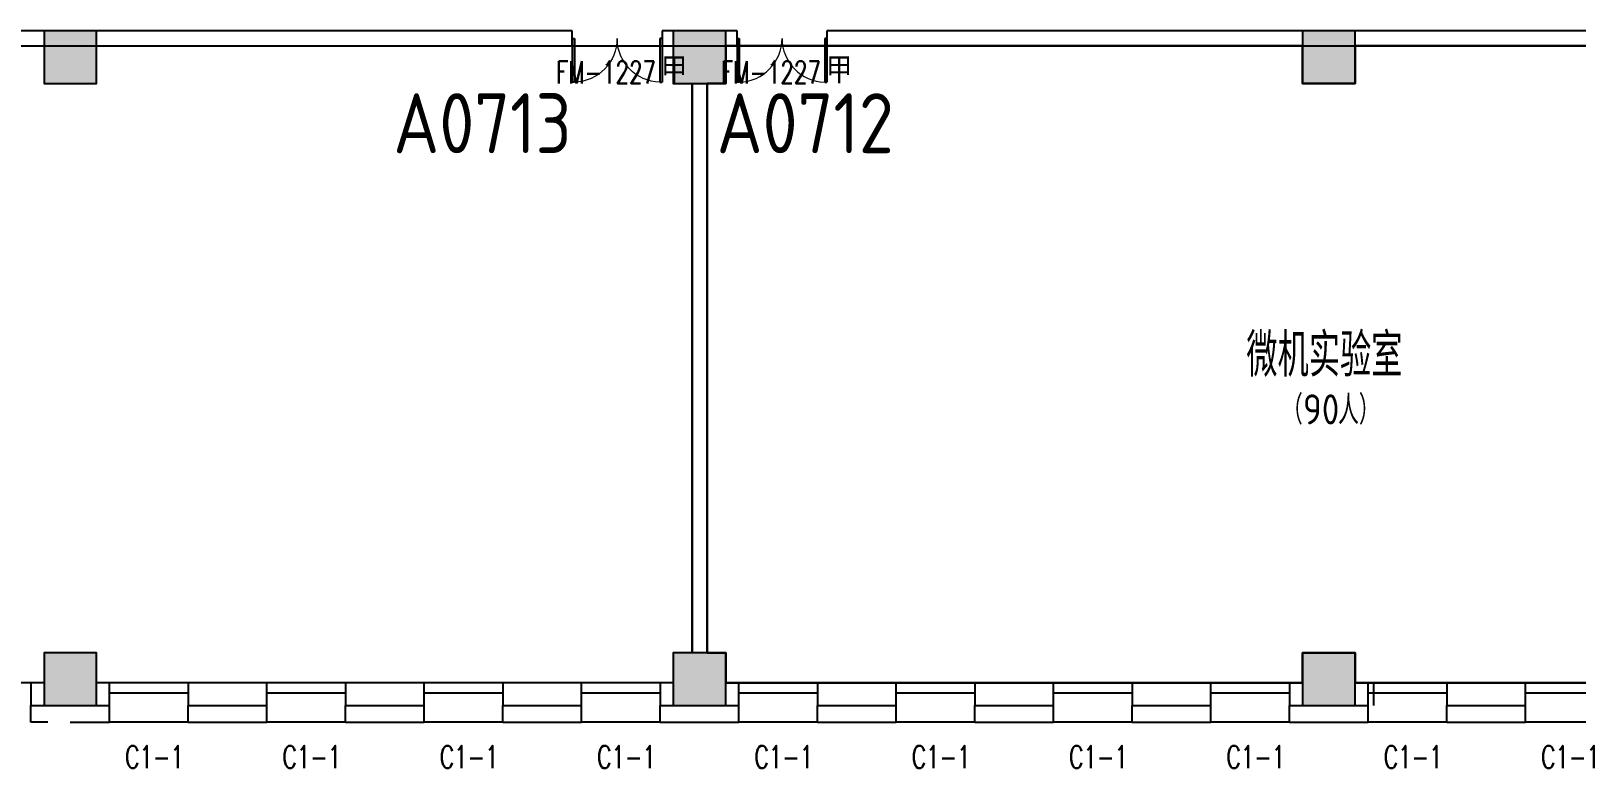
# Model space of a CAD drawing. Extents: x 992195 to 1067992, y 313528 to 416301.
# Drawn here: x 1009631 to 1030256, y 382828 to 392665 of the extents above; entities that cross this region are included whole.
import ezdxf
from ezdxf.enums import TextEntityAlignment as Align

# ---------------------------------------------------------------- set-up
doc = ezdxf.new("R2010")
doc.units = 0
doc.header["$LTSCALE"] = 1000
doc.header["$MEASUREMENT"] = 0
for name, color, linetype in [('body', 30, 'Continuous'), ('name', 1, 'Continuous'), ('RM$', 5, 'Continuous'), ('消防', 222, 'Continuous')]:
    doc.layers.add(name, color=color, linetype=linetype)
doc.layers.get('0').freeze()
doc.styles.add('-宋体', font='GBENOR.shx', dxfattribs={"bigfont": 'GBCBIG.shx'})
doc.styles.add('_TCH_WINDOW', font='txt.shx', dxfattribs={"height": 3.5, "bigfont": 'hztxt.shx'})

# ---------------------------------------------------------------- blocks, each defined once
blk = doc.blocks.new('$DorLib2D$00000002')
for p, q in [((-0.5, 0), (-0.5, 0.4875)), ((-0.475, 0.4875), (-0.5, 0.4875)), ((-0.475, 0), (-0.475, 0.4875)), ((0.475, 0), (0.475, 0.4875)), ((0.475, 0.4875), (0.5, 0.4875)), ((0.5, 0), (0.5, 0.4875)), ((-0.5, 0), (-0.475, 0)), ((0.5, 0), (0.475, 0))]:
    blk.add_line(p, q)
at = {"lineweight": 13}
for centre, start, end in [((-0.4875, 0), 0, 88.53072), ((0.4875, 0), 91.46928, 180)]:
    blk.add_arc(centre, 0.4875, start, end, dxfattribs=at)
blk = doc.blocks.new('$WINLIB2D$00000004')
for p, q in [((-0.5, 0.5), (0.5, 0.5)), ((-0.5, 0.241), (0.5, 0.241)), ((-0.5, -0.5), (0.5, -0.5))]:
    blk.add_line(p, q)

msp = doc.modelspace()

# ---------------------------------------------------------------- hatches: boundary and pattern name
at = {"layer": 'body'}
for points in [[(1009806, 391964), (1010506, 391964), (1010506, 392664), (1009806, 392664)], [(1018206, 391964), (1018906, 391964), (1018906, 392664), (1018206, 392664)], [(1026606, 391964), (1027306, 391964), (1027306, 392664), (1026606, 392664)], [(1009806, 383665), (1010506, 383665), (1010506, 384364), (1009806, 384364)], [(1018206, 383665), (1018906, 383665), (1018906, 384364), (1018206, 384364)], [(1026606, 383665), (1027306, 383665), (1027306, 384364), (1026606, 384364)]]:
    msp.add_hatch(color=256, dxfattribs=at).paths.add_polyline_path(points)

# ---------------------------------------------------------------- linework, layer by layer
for p, q in [((1009806, 392664), (1003457, 392664)), ((1010506, 392664), (1009806, 392664)), ((1009806, 392664), (1009806, 391964)), ((1016856, 392664), (1010506, 392664)), ((1010506, 391964), (1010506, 392664)), ((1016856, 392465), (1016856, 392664)), ((1018206, 392664), (1018056, 392664)), ((1018056, 392664), (1018056, 392465)), ((1018906, 392664), (1018206, 392664)), ((1018206, 392664), (1018206, 391964)), ((1019057, 392664), (1018906, 392664)), ((1018906, 391964), (1018906, 392664)), ((1019057, 392465), (1019057, 392664)), ((1026606, 392664), (1020257, 392664)), ((1020257, 392664), (1020257, 392465)), ((1027306, 392664), (1026606, 392664)), ((1026606, 392664), (1026606, 391964)), ((1033356, 392664), (1027306, 392664)), ((1027306, 391964), (1027306, 392664)), ((1003457, 392465), (1009806, 392465)), ((1010506, 392465), (1016856, 392465)), ((1018056, 392465), (1018206, 392465)), ((1018906, 392465), (1019057, 392465)), ((1020257, 392465), (1026606, 392465)), ((1027306, 392465), (1033356, 392465)), ((1009806, 391964), (1010506, 391964)), ((1018206, 391964), (1018906, 391964)), ((1018456, 384364), (1018456, 391964)), ((1018656, 384364), (1018656, 391964)), ((1026606, 391964), (1027306, 391964)), ((1010506, 384364), (1009806, 384364)), ((1009806, 384364), (1009806, 383665)), ((1010506, 383665), (1010506, 384364)), ((1018906, 384364), (1018206, 384364)), ((1018206, 384364), (1018206, 383665)), ((1018906, 383665), (1018906, 384364)), ((1027306, 384364), (1026606, 384364)), ((1026606, 384364), (1026606, 383665)), ((1027306, 383665), (1027306, 384364)), ((1009806, 383965), (1009631, 383965)), ((1009631, 383965), (1009631, 383665)), ((1010681, 383965), (1010506, 383965)), ((1010681, 383665), (1010681, 383965)), ((1012781, 383965), (1011731, 383965)), ((1011731, 383965), (1011731, 383665)), ((1012781, 383665), (1012781, 383965)), ((1014881, 383965), (1013831, 383965)), ((1013831, 383965), (1013831, 383665)), ((1014881, 383665), (1014881, 383965)), ((1016981, 383965), (1015931, 383965)), ((1015931, 383965), (1015931, 383665)), ((1016981, 383665), (1016981, 383965)), ((1018206, 383965), (1018031, 383965)), ((1018031, 383965), (1018031, 383665)), ((1019081, 383965), (1018906, 383965)), ((1019081, 383665), (1019081, 383965)), ((1021181, 383965), (1020131, 383965)), ((1020131, 383965), (1020131, 383665)), ((1021181, 383665), (1021181, 383965)), ((1023281, 383965), (1022231, 383965)), ((1022231, 383965), (1022231, 383665)), ((1023281, 383665), (1023281, 383965)), ((1025381, 383965), (1024331, 383965)), ((1024331, 383965), (1024331, 383665)), ((1025381, 383665), (1025381, 383965)), ((1026606, 383965), (1026431, 383965)), ((1026431, 383965), (1026431, 383665)), ((1027481, 383965), (1027306, 383965)), ((1027481, 383665), (1027481, 383965)), ((1027556, 383965), (1027556, 383965)), ((1027556, 383665), (1027556, 383965)), ((1029581, 383965), (1028531, 383965)), ((1028531, 383965), (1028531, 383665)), ((1029581, 383665), (1029581, 383965)), ((1009631, 383665), (1009806, 383665)), ((1009631, 383440), (1009631, 383665)), ((1009806, 383665), (1010506, 383665)), ((1010506, 383665), (1010681, 383665)), ((1010681, 383440), (1010681, 383665)), ((1011731, 383665), (1012781, 383665)), ((1011731, 383440), (1011731, 383665)), ((1012781, 383440), (1012781, 383665)), ((1013831, 383665), (1014881, 383665)), ((1013831, 383440), (1013831, 383665)), ((1014881, 383440), (1014881, 383665)), ((1015931, 383665), (1016981, 383665)), ((1015931, 383440), (1015931, 383665)), ((1016981, 383440), (1016981, 383665)), ((1018031, 383665), (1018206, 383665)), ((1018031, 383440), (1018031, 383665)), ((1018206, 383665), (1018906, 383665)), ((1018906, 383665), (1019081, 383665)), ((1019081, 383440), (1019081, 383665)), ((1020131, 383665), (1021181, 383665)), ((1020131, 383440), (1020131, 383665)), ((1021181, 383440), (1021181, 383665)), ((1022231, 383665), (1023281, 383665)), ((1022231, 383440), (1022231, 383665)), ((1023281, 383440), (1023281, 383665)), ((1024331, 383665), (1025381, 383665)), ((1024331, 383440), (1024331, 383665)), ((1025381, 383440), (1025381, 383665)), ((1026431, 383665), (1026606, 383665)), ((1026431, 383440), (1026431, 383665)), ((1026606, 383665), (1027306, 383665)), ((1027306, 383665), (1027481, 383665)), ((1027481, 383440), (1027481, 383665)), ((1027556, 383665), (1027556, 383665)), ((1028531, 383665), (1029581, 383665)), ((1028531, 383440), (1028531, 383665)), ((1029581, 383440), (1029581, 383665)), ((1009856, 383440), (1009631, 383440)), ((1010156, 383440), (1010681, 383440)), ((1011731, 383440), (1012781, 383440)), ((1013831, 383440), (1014881, 383440)), ((1015931, 383440), (1016981, 383440)), ((1018031, 383440), (1018556, 383440)), ((1018556, 383440), (1019081, 383440)), ((1020131, 383440), (1021181, 383440)), ((1022231, 383440), (1023281, 383440)), ((1024331, 383440), (1025381, 383440)), ((1026431, 383440), (1026956, 383440)), ((1026956, 383440), (1027481, 383440)), ((1028531, 383440), (1029581, 383440))]:
    msp.add_line(p, q, dxfattribs=at)
at = {"layer": 'RM$'}
for points in [[(1002106, 392465), (1009806, 392465), (1009806, 391964), (1010506, 391964), (1010506, 392465), (1018206, 392465), (1018206, 391964), (1018456, 391964), (1018456, 384364), (1018206, 384364), (1018206, 383965), (1010506, 383965), (1010506, 384364), (1009806, 384364), (1009806, 383965), (1002106, 383965)], [(1034756, 392465), (1027306, 392465), (1027306, 391964), (1026606, 391964), (1026606, 392465), (1018906, 392465), (1018906, 391964), (1018656, 391964), (1018656, 384364), (1018906, 384364), (1018906, 383965), (1026606, 383965), (1026606, 384364), (1027306, 384364), (1027306, 383965), (1035006, 383965)]]:
    msp.add_lwpolyline(points, dxfattribs=at)
at = {"layer": '消防'}
msp.add_line((995356, 392465), (1046149, 392465), dxfattribs=at)

# ---------------------------------------------------------------- block references
at = {"layer": 'body', "yscale": -1200}
for p, xscale, zscale in [((1017456, 392565), 1200, -1200), ((1019657, 392565), -1200, 1200)]:
    msp.add_blockref('$DorLib2D$00000002', p, dxfattribs=dict(at, xscale=xscale, zscale=zscale))
at = {"layer": 'body'}
ref = msp.add_blockref('$WINLIB2D$00000004', (1011206, 383702), dxfattribs=dict(at, xscale=-1050, yscale=525, zscale=-1050))
ref.add_attrib('A', 'C1-1', (1010891, 382828), dxfattribs={"height": 297.5, "style": '_TCH_WINDOW', "width": 0.705882})
ref = msp.add_blockref('$WINLIB2D$00000004', (1013306, 383702), dxfattribs=dict(at, xscale=-1050, yscale=525, zscale=-1050))
ref.add_attrib('A', 'C1-1', (1012991, 382828), dxfattribs={"height": 297.5, "style": '_TCH_WINDOW', "width": 0.705882})
ref = msp.add_blockref('$WINLIB2D$00000004', (1015406, 383702), dxfattribs=dict(at, xscale=-1050, yscale=525, zscale=-1050))
ref.add_attrib('A', 'C1-1', (1015091, 382828), dxfattribs={"height": 297.5, "style": '_TCH_WINDOW', "width": 0.705882})
ref = msp.add_blockref('$WINLIB2D$00000004', (1017506, 383702), dxfattribs=dict(at, xscale=-1050, yscale=525, zscale=-1050))
ref.add_attrib('A', 'C1-1', (1017191, 382828), dxfattribs={"height": 297.5, "style": '_TCH_WINDOW', "width": 0.705882})
ref = msp.add_blockref('$WINLIB2D$00000004', (1019606, 383702), dxfattribs=dict(at, xscale=-1050, yscale=525, zscale=-1050))
ref.add_attrib('A', 'C1-1', (1019291, 382828), dxfattribs={"height": 297.5, "style": '_TCH_WINDOW', "width": 0.705882})
ref = msp.add_blockref('$WINLIB2D$00000004', (1021706, 383702), dxfattribs=dict(at, xscale=-1050, yscale=525, zscale=-1050))
ref.add_attrib('A', 'C1-1', (1021391, 382828), dxfattribs={"height": 297.5, "style": '_TCH_WINDOW', "width": 0.705882})
ref = msp.add_blockref('$WINLIB2D$00000004', (1023806, 383702), dxfattribs=dict(at, xscale=-1050, yscale=525, zscale=-1050))
ref.add_attrib('A', 'C1-1', (1023491, 382828), dxfattribs={"height": 297.5, "style": '_TCH_WINDOW', "width": 0.705882})
ref = msp.add_blockref('$WINLIB2D$00000004', (1025906, 383702), dxfattribs=dict(at, xscale=-1050, yscale=525, zscale=-1050))
ref.add_attrib('A', 'C1-1', (1025591, 382828), dxfattribs={"height": 297.5, "style": '_TCH_WINDOW', "width": 0.705882})
ref = msp.add_blockref('$WINLIB2D$00000004', (1028006, 383702), dxfattribs=dict(at, xscale=-1050, yscale=525, zscale=-1050))
ref.add_attrib('A', 'C1-1', (1027691, 382828), dxfattribs={"height": 297.5, "style": '_TCH_WINDOW', "width": 0.705882})
ref = msp.add_blockref('$WINLIB2D$00000004', (1030106, 383702), dxfattribs=dict(at, xscale=-1050, yscale=525, zscale=-1050))
ref.add_attrib('A', 'C1-1', (1029791, 382828), dxfattribs={"height": 297.5, "style": '_TCH_WINDOW', "width": 0.705882})

# ---------------------------------------------------------------- texts
at = {"layer": 'body', "style": '_TCH_WINDOW'}
for p in [(1018043, 391965), (1020244, 391965)]:
    msp.add_text('甲', height=350, dxfattribs=at).set_placement(p)
at = {"layer": 'body', "style": '_TCH_WINDOW', "width": 0.705882}
for p in [(1016643, 391965), (1018844, 391965)]:
    msp.add_text('FM-1227', height=297.5, dxfattribs=at).set_placement(p)
at = {"layer": 'name', "style": '-宋体'}
for s, p in [('A0713', (1014469, 391833)), ('A0712', (1018785, 391833))]:
    msp.add_text(s, height=800, dxfattribs=at).set_placement(p, align=Align.TOP_LEFT)
for s, height, p in [('微机实验室', 578.7, (1025855, 388049)), ('（', 386, (1026330, 387415)), ('90', 400, (1026611, 387415)), ('人）', 385.8, (1027079, 387415))]:
    msp.add_text(s, height=height, dxfattribs=at).set_placement(p)

doc.saveas('drawing.dxf')
